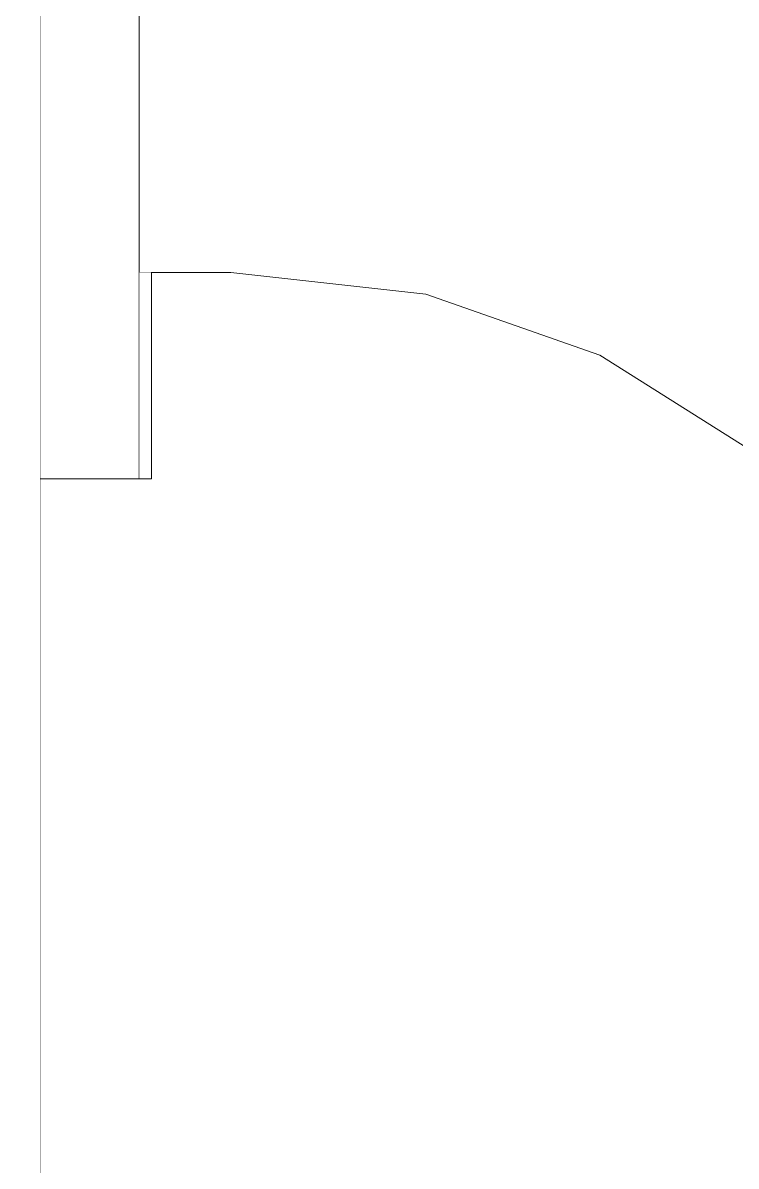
# Model space of a CAD drawing. Header units: millimetres. Extents: x -48147 to 1422273, y -494195 to 18123.
# Drawn here: x 1399479.1 to 1399513.7, y -487848.3 to -487792.9 of the extents above; entities that cross this region are included whole.
import ezdxf

# ---------------------------------------------------------------- set-up
doc = ezdxf.new("R2010")
doc.units = ezdxf.units.MM
doc.header["$MEASUREMENT"] = 0
doc.linetypes.add('Wipeout_Contour', pattern=[1000, 0, -1000])
doc.layers.add('New_A-25-M_Wall_Int', color=7, linetype='Continuous')
doc.layers.add('New_A-35-M_FFE_Sanitary', color=7, linetype='Continuous')
doc.layers.add('New_A-25-M_Wall_Int_Pen_No__1', color=7, linetype='Continuous', lineweight=13)
doc.layers.add('New_A-25-M_Wall_Int_Pen_No__107', color=7, linetype='Continuous', lineweight=15, true_color=0xa6a6a6)
doc.layers.add('New_A-35-M_FFE_Sanitary_Pen_No__74', color=7, linetype='Continuous', lineweight=20, true_color=0x606060)

# ---------------------------------------------------------------- blocks, each defined once
blk = doc.blocks.new('Section Elem_241_2', base_point=(1383917.507, -489195.031))
at = {"color": 254, "linetype": 'Wipeout_Contour', "lineweight": 0, "ltscale": 5928589.615866099}
blk.add_wipeout([(1399464.932, -489195.031), (1399479.932, -489195.031), (1399479.932, -486995.031), (1399464.932, -486995.031)], dxfattribs=at).dxf.layer = 'New_A-25-M_Wall_Int'
at = {"layer": 'New_A-25-M_Wall_Int_Pen_No__107', "linetype": 'Continuous'}
h = blk.add_hatch(dxfattribs=at)
h.set_pattern_fill('Plaster_0002', color=256, style=0, pattern_type=2)
h.set_pattern_definition([(270, (1383917.5, -489195.03), (173.205, 0), [0, -100]), (270, (1384004.11, -489245.03), (173.205, 0), [0, -100])])
h.paths.add_polyline_path([(1399464.932, -489195.031), (1399479.932, -489195.031), (1399479.932, -486995.031), (1399464.932, -486995.031)])
at = {"layer": 'New_A-25-M_Wall_Int_Pen_No__1', "linetype": 'Continuous'}
blk.add_line((1399479.932, -486995.031), (1399479.932, -489195.031), dxfattribs=at)
blk = doc.blocks.new('Section Elem_242_2', base_point=(1383917.507, -489195.031))
at = {"color": 254, "linetype": 'Wipeout_Contour', "lineweight": 0, "ltscale": 134906960.8636617}
blk.add_wipeout([(1399480.183, -488534.975), (1399479.932, -488534.975), (1399479.932, -489195.031), (1399555.116, -489195.031), (1399555.116, -489061.874), (1399536.462, -489051.324), (1399534.816, -489069.331), (1399498.816, -489069.331), (1399498.816, -488865.031), (1399708.83, -488865.031), (1399708.83, -488890.031), (1399706.042, -488890.031), (1399706.042, -488892.031), (1399708.83, -488892.031), (1399708.83, -489195.031), (1400014.759, -489195.031), (1400014.759, -487095.031), (1401015.771, -487095.031), (1401015.002, -487089.186), (1401015.002, -487078.531), (1401034.967, -487078.531), (1401034.967, -487087.876), (1401035.39, -487091.097), (1401036.379, -487093.488), (1401037.952, -487095.541), (1401040.001, -487097.117), (1401042.388, -487098.107), (1401045.604, -487098.531), (1401048.407, -487098.531), (1401048.407, -486795.031), (1401290.582, -486795.031), (1401290.582, -486595.031), (1400696.25, -486595.031), (1399587.275, -486980.132), (1399587.275, -487005.331), (1399589.47, -487010.705), (1399594.768, -487012.931), (1399656.294, -487012.931), (1399656.294, -487021.531), (1399479.932, -487021.531), (1399479.932, -487775.254), (1399485.329, -487775.254), (1399485.329, -487785.033), (1399490.891, -487785.033), (1399503.694, -487786.475), (1399516.389, -487790.917), (1399527.777, -487798.073), (1399537.287, -487807.583), (1399544.443, -487818.971), (1399548.885, -487831.666), (1399550.328, -487844.47), (1399550.328, -488345.592), (1399548.885, -488358.396), (1399544.443, -488371.091), (1399537.287, -488382.479), (1399527.777, -488391.989), (1399516.389, -488399.145), (1399503.694, -488403.587), (1399490.891, -488405.029), (1399485.329, -488405.029), (1399485.329, -488415.031), (1399479.932, -488415.031), (1399479.932, -488455.031), (1399779.962, -488455.031), (1399779.962, -488497.888), (1399764.164, -488497.888), (1399732.569, -488555.031), (1399669.379, -488612.174), (1399606.189, -488640.745), (1399593.531, -488647.888), (1399593.696, -488647.888), (1399593.696, -488649.317), (1399593.531, -488649.317), (1399593.531, -488655.031), (1399555.658, -488655.031), (1399555.658, -488647.888), (1399543, -488640.745), (1399543, -488612.174), (1399505.469, -488612.174), (1399505.467, -488619.317), (1399505.457, -488612.174), (1399505.457, -488623.378), (1399505.456, -488612.174), (1399505.44, -488612.174), (1399505.44, -488626.46), (1399505.424, -488621.799), (1399505.435, -488626.46), (1399480.22, -488626.46), (1399480.203, -488619.317), (1399480.189, -488583.602), (1399480.185, -488555.031)], dxfattribs=at).dxf.layer = 'New_A-25-M_Wall_Int'
at = {"color": 254, "linetype": 'Wipeout_Contour', "lineweight": 0, "ltscale": 32607930.76164649}
blk.add_wipeout([(1399479.932, -488375.254), (1399485.329, -488375.254), (1399485.329, -488385.033), (1399489.17, -488385.033), (1399498.618, -488383.968), (1399507.06, -488381.014), (1399514.632, -488376.256), (1399520.956, -488369.932), (1399525.714, -488362.36), (1399528.668, -488353.918), (1399529.733, -488344.469), (1399529.733, -487845.592), (1399528.668, -487836.144), (1399525.714, -487827.702), (1399520.956, -487820.13), (1399514.632, -487813.806), (1399507.06, -487809.048), (1399498.618, -487806.094), (1399489.17, -487805.029), (1399485.329, -487805.029), (1399485.329, -487815.031), (1399479.932, -487815.031)], dxfattribs=at).dxf.layer = 'New_A-25-M_Wall_Int'
blk = doc.blocks.new('Section Elem_462_2', base_point=(1383917.507, -489195.031))
at = {"color": 254, "linetype": 'Wipeout_Contour', "lineweight": 0, "ltscale": 5928324.557471993}
blk.add_wipeout([(1399502.816, -487787.704), (1399502.597, -487788.661), (1399514.818, -487792.937), (1399515.244, -487792.053)], dxfattribs=at).dxf.layer = 'New_A-35-M_FFE_Sanitary'
at = {"color": 254, "linetype": 'Wipeout_Contour', "lineweight": 0, "ltscale": 5928245.67994114}
blk.add_wipeout([(1399484.731, -487793.123), (1399489.838, -487793.123), (1399489.933, -487791.448), (1399484.731, -487791.447)], dxfattribs=at).dxf.layer = 'New_A-35-M_FFE_Sanitary'
at = {"color": 254, "linetype": 'Wipeout_Contour', "lineweight": 0, "ltscale": 5928256.226597379}
blk.add_wipeout([(1399479.932, -487815.031), (1399484.731, -487815.031), (1399484.731, -487814.142), (1399479.932, -487814.142)], dxfattribs=at).dxf.layer = 'New_A-35-M_FFE_Sanitary'
at = {"layer": 'New_A-35-M_FFE_Sanitary_Pen_No__74', "linetype": 'Continuous'}
blk.add_line((1399484.731, -487815.031), (1399479.932, -487815.031), dxfattribs=at)
at = {"color": 254, "linetype": 'Wipeout_Contour', "lineweight": 0, "ltscale": 5928324.557074405}
blk.add_wipeout([(1399502.597, -487788.661), (1399502.326, -487789.849), (1399514.29, -487794.035), (1399514.818, -487792.937)], dxfattribs=at).dxf.layer = 'New_A-35-M_FFE_Sanitary'
at = {"color": 254, "linetype": 'Wipeout_Contour', "lineweight": 0, "ltscale": 5928247.744200358}
blk.add_wipeout([(1399484.731, -487794.857), (1399489.741, -487794.857), (1399489.838, -487793.123), (1399484.731, -487793.123)], dxfattribs=at).dxf.layer = 'New_A-35-M_FFE_Sanitary'
at = {"color": 254, "linetype": 'Wipeout_Contour', "lineweight": 0, "ltscale": 5928253.938900089}
blk.add_wipeout([(1399479.932, -487814.142), (1399484.731, -487814.142), (1399484.731, -487811.556), (1399479.932, -487811.556)], dxfattribs=at).dxf.layer = 'New_A-35-M_FFE_Sanitary'
at = {"layer": 'New_A-35-M_FFE_Sanitary_Pen_No__74', "linetype": 'Continuous'}
blk.add_line((1399484.731, -487815.031), (1399484.731, -487814.142), dxfattribs=at)
at = {"color": 254, "linetype": 'Wipeout_Contour', "lineweight": 0, "ltscale": 5928324.555073176}
blk.add_wipeout([(1399502.326, -487789.849), (1399502.01, -487791.233), (1399513.674, -487795.314), (1399514.29, -487794.035)], dxfattribs=at).dxf.layer = 'New_A-35-M_FFE_Sanitary'
at = {"color": 254, "linetype": 'Wipeout_Contour', "lineweight": 0, "ltscale": 5928278.164744556}
blk.add_wipeout([(1399489.933, -487791.448), (1399489.838, -487793.123), (1399501.284, -487794.414), (1399501.66, -487792.77)], dxfattribs=at).dxf.layer = 'New_A-35-M_FFE_Sanitary'
at = {"color": 254, "linetype": 'Wipeout_Contour', "lineweight": 0, "ltscale": 5928249.846247432}
blk.add_wipeout([(1399484.731, -487796.595), (1399489.643, -487796.596), (1399489.741, -487794.857), (1399484.731, -487794.857)], dxfattribs=at).dxf.layer = 'New_A-35-M_FFE_Sanitary'
at = {"color": 254, "linetype": 'Wipeout_Contour', "lineweight": 0, "ltscale": 5928249.566766372}
blk.add_wipeout([(1399479.932, -487811.556), (1399484.731, -487811.556), (1399484.731, -487807.501), (1399479.932, -487807.501)], dxfattribs=at).dxf.layer = 'New_A-35-M_FFE_Sanitary'
at = {"layer": 'New_A-35-M_FFE_Sanitary_Pen_No__74', "linetype": 'Continuous'}
blk.add_line((1399484.731, -487814.142), (1399484.731, -487811.556), dxfattribs=at)
at = {"color": 254, "linetype": 'Wipeout_Contour', "lineweight": 0, "ltscale": 5928324.551587662}
blk.add_wipeout([(1399502.01, -487791.233), (1399501.66, -487792.77), (1399512.99, -487796.734), (1399513.674, -487795.314)], dxfattribs=at).dxf.layer = 'New_A-35-M_FFE_Sanitary'
at = {"color": 254, "linetype": 'Wipeout_Contour', "lineweight": 0, "ltscale": 5928279.487424742}
blk.add_wipeout([(1399489.838, -487793.123), (1399489.741, -487794.857), (1399500.896, -487796.114), (1399501.284, -487794.414)], dxfattribs=at).dxf.layer = 'New_A-35-M_FFE_Sanitary'
at = {"color": 254, "linetype": 'Wipeout_Contour', "lineweight": 0, "ltscale": 5928251.922182793}
blk.add_wipeout([(1399484.731, -487798.287), (1399489.548, -487798.287), (1399489.643, -487796.596), (1399484.731, -487796.595)], dxfattribs=at).dxf.layer = 'New_A-35-M_FFE_Sanitary'
at = {"color": 254, "linetype": 'Wipeout_Contour', "lineweight": 0, "ltscale": 5928324.546750987}
blk.add_wipeout([(1399501.66, -487792.77), (1399501.284, -487794.414), (1399512.258, -487798.254), (1399512.99, -487796.734)], dxfattribs=at).dxf.layer = 'New_A-35-M_FFE_Sanitary'
at = {"color": 254, "linetype": 'Wipeout_Contour', "lineweight": 0, "ltscale": 5928280.833931394}
blk.add_wipeout([(1399489.741, -487794.857), (1399489.643, -487796.596), (1399500.507, -487797.82), (1399500.896, -487796.114)], dxfattribs=at).dxf.layer = 'New_A-35-M_FFE_Sanitary'
at = {"color": 254, "linetype": 'Wipeout_Contour', "lineweight": 0, "ltscale": 5928253.908896554}
blk.add_wipeout([(1399484.731, -487799.879), (1399489.459, -487799.879), (1399489.548, -487798.287), (1399484.731, -487798.287)], dxfattribs=at).dxf.layer = 'New_A-35-M_FFE_Sanitary'
at = {"color": 254, "linetype": 'Wipeout_Contour', "lineweight": 0, "ltscale": 5928324.540702701}
blk.add_wipeout([(1399501.284, -487794.414), (1399500.896, -487796.114), (1399511.501, -487799.825), (1399512.258, -487798.254)], dxfattribs=at).dxf.layer = 'New_A-35-M_FFE_Sanitary'
at = {"color": 254, "linetype": 'Wipeout_Contour', "lineweight": 0, "ltscale": 5928372.655515804}
blk.add_wipeout([(1399513.674, -487795.314), (1399512.99, -487796.734), (1399523.154, -487803.121), (1399524.137, -487801.888)], dxfattribs=at).dxf.layer = 'New_A-35-M_FFE_Sanitary'
at = {"color": 254, "linetype": 'Wipeout_Contour', "lineweight": 0, "ltscale": 5928282.163302637}
blk.add_wipeout([(1399489.643, -487796.596), (1399489.548, -487798.287), (1399500.128, -487799.48), (1399500.507, -487797.82)], dxfattribs=at).dxf.layer = 'New_A-35-M_FFE_Sanitary'
at = {"color": 254, "linetype": 'Wipeout_Contour', "lineweight": 0, "ltscale": 5928255.745990127}
blk.add_wipeout([(1399484.731, -487801.324), (1399489.378, -487801.324), (1399489.459, -487799.879), (1399484.731, -487799.879)], dxfattribs=at).dxf.layer = 'New_A-35-M_FFE_Sanitary'
at = {"color": 254, "linetype": 'Wipeout_Contour', "lineweight": 0, "ltscale": 5928324.533582583}
blk.add_wipeout([(1399500.896, -487796.114), (1399500.507, -487797.82), (1399510.742, -487801.402), (1399511.501, -487799.825)], dxfattribs=at).dxf.layer = 'New_A-35-M_FFE_Sanitary'
at = {"color": 254, "linetype": 'Wipeout_Contour', "lineweight": 0, "ltscale": 5928371.207849829}
blk.add_wipeout([(1399512.99, -487796.734), (1399512.258, -487798.254), (1399522.102, -487804.439), (1399523.154, -487803.121)], dxfattribs=at).dxf.layer = 'New_A-35-M_FFE_Sanitary'
at = {"color": 254, "linetype": 'Wipeout_Contour', "lineweight": 0, "ltscale": 5928283.43508281}
blk.add_wipeout([(1399489.548, -487798.287), (1399489.459, -487799.879), (1399499.772, -487801.042), (1399500.128, -487799.48)], dxfattribs=at).dxf.layer = 'New_A-35-M_FFE_Sanitary'
at = {"color": 254, "linetype": 'Wipeout_Contour', "lineweight": 0, "ltscale": 5928257.377616016}
blk.add_wipeout([(1399484.731, -487802.578), (1399489.307, -487802.578), (1399489.378, -487801.324), (1399484.731, -487801.324)], dxfattribs=at).dxf.layer = 'New_A-35-M_FFE_Sanitary'
at = {"color": 254, "linetype": 'Wipeout_Contour', "lineweight": 0, "ltscale": 5928324.525526454}
blk.add_wipeout([(1399500.507, -487797.82), (1399500.128, -487799.48), (1399510.004, -487802.935), (1399510.742, -487801.402)], dxfattribs=at).dxf.layer = 'New_A-35-M_FFE_Sanitary'
at = {"color": 254, "linetype": 'Wipeout_Contour', "lineweight": 0, "ltscale": 5928369.684748518}
blk.add_wipeout([(1399512.258, -487798.254), (1399511.501, -487799.825), (1399521.015, -487805.803), (1399522.102, -487804.439)], dxfattribs=at).dxf.layer = 'New_A-35-M_FFE_Sanitary'
at = {"color": 254, "linetype": 'Wipeout_Contour', "lineweight": 0, "ltscale": 5928258.754179273}
blk.add_wipeout([(1399484.731, -487803.603), (1399489.25, -487803.603), (1399489.307, -487802.578), (1399484.731, -487802.578)], dxfattribs=at).dxf.layer = 'New_A-35-M_FFE_Sanitary'
at = {"color": 254, "linetype": 'Wipeout_Contour', "lineweight": 0, "ltscale": 5928284.610557215}
blk.add_wipeout([(1399489.459, -487799.879), (1399489.378, -487801.324), (1399499.448, -487802.46), (1399499.772, -487801.042)], dxfattribs=at).dxf.layer = 'New_A-35-M_FFE_Sanitary'
at = {"color": 254, "linetype": 'Wipeout_Contour', "lineweight": 0, "ltscale": 5928368.132452793}
blk.add_wipeout([(1399511.501, -487799.825), (1399510.742, -487801.402), (1399519.924, -487807.171), (1399521.015, -487805.803)], dxfattribs=at).dxf.layer = 'New_A-35-M_FFE_Sanitary'
at = {"color": 254, "linetype": 'Wipeout_Contour', "lineweight": 0, "ltscale": 5928259.833848251}
blk.add_wipeout([(1399484.731, -487804.367), (1399489.207, -487804.367), (1399489.25, -487803.603), (1399484.731, -487803.603)], dxfattribs=at).dxf.layer = 'New_A-35-M_FFE_Sanitary'
at = {"color": 254, "linetype": 'Wipeout_Contour', "lineweight": 0, "ltscale": 5928324.516665043}
blk.add_wipeout([(1399500.128, -487799.48), (1399499.772, -487801.042), (1399509.308, -487804.379), (1399510.004, -487802.935)], dxfattribs=at).dxf.layer = 'New_A-35-M_FFE_Sanitary'
at = {"color": 254, "linetype": 'Wipeout_Contour', "lineweight": 0, "ltscale": 5928285.653934508}
blk.add_wipeout([(1399489.378, -487801.324), (1399489.307, -487802.578), (1399499.167, -487803.69), (1399499.448, -487802.46)], dxfattribs=at).dxf.layer = 'New_A-35-M_FFE_Sanitary'
at = {"color": 254, "linetype": 'Wipeout_Contour', "lineweight": 0, "ltscale": 5928260.583828654}
blk.add_wipeout([(1399484.731, -487804.847), (1399489.18, -487804.847), (1399489.207, -487804.367), (1399484.731, -487804.367)], dxfattribs=at).dxf.layer = 'New_A-35-M_FFE_Sanitary'
at = {"color": 254, "linetype": 'Wipeout_Contour', "lineweight": 0, "ltscale": 5928324.507126809}
blk.add_wipeout([(1399499.772, -487801.042), (1399499.448, -487802.46), (1399508.677, -487805.689), (1399509.308, -487804.379)], dxfattribs=at).dxf.layer = 'New_A-35-M_FFE_Sanitary'
at = {"color": 254, "linetype": 'Wipeout_Contour', "lineweight": 0, "ltscale": 5928366.598053031}
blk.add_wipeout([(1399510.742, -487801.402), (1399510.004, -487802.935), (1399518.862, -487808.502), (1399519.924, -487807.171)], dxfattribs=at).dxf.layer = 'New_A-35-M_FFE_Sanitary'
at = {"color": 254, "linetype": 'Wipeout_Contour', "lineweight": 0, "ltscale": 5928260.981372201}
blk.add_wipeout([(1399484.731, -487805.029), (1399489.17, -487805.029), (1399489.18, -487804.847), (1399484.731, -487804.847)], dxfattribs=at).dxf.layer = 'New_A-35-M_FFE_Sanitary'
at = {"color": 254, "linetype": 'Wipeout_Contour', "lineweight": 0, "ltscale": 5928243.498707913}
blk.add_wipeout([(1399479.932, -487807.501), (1399484.731, -487807.501), (1399484.731, -487802.338), (1399479.932, -487802.338)], dxfattribs=at).dxf.layer = 'New_A-35-M_FFE_Sanitary'
at = {"color": 254, "linetype": 'Wipeout_Contour', "lineweight": 0, "ltscale": 5928286.533438995}
blk.add_wipeout([(1399489.307, -487802.578), (1399489.25, -487803.603), (1399498.938, -487804.695), (1399499.167, -487803.69)], dxfattribs=at).dxf.layer = 'New_A-35-M_FFE_Sanitary'
at = {"color": 254, "linetype": 'Wipeout_Contour', "lineweight": 0, "ltscale": 5928365.12805952}
blk.add_wipeout([(1399510.004, -487802.935), (1399509.308, -487804.379), (1399517.863, -487809.755), (1399518.862, -487808.502)], dxfattribs=at).dxf.layer = 'New_A-35-M_FFE_Sanitary'
at = {"layer": 'New_A-35-M_FFE_Sanitary_Pen_No__74', "linetype": 'Continuous'}
blk.add_line((1399484.731, -487811.556), (1399484.731, -487807.501), dxfattribs=at)
at = {"color": 254, "linetype": 'Wipeout_Contour', "lineweight": 0, "ltscale": 5928236.273989841}
blk.add_wipeout([(1399479.932, -487802.338), (1399484.731, -487802.338), (1399484.731, -487796.526), (1399479.932, -487796.526)], dxfattribs=at).dxf.layer = 'New_A-35-M_FFE_Sanitary'
at = {"color": 254, "linetype": 'Wipeout_Contour', "lineweight": 0, "ltscale": 5928287.22227613}
blk.add_wipeout([(1399489.25, -487803.603), (1399489.207, -487804.367), (1399498.767, -487805.444), (1399498.938, -487804.695)], dxfattribs=at).dxf.layer = 'New_A-35-M_FFE_Sanitary'
at = {"layer": 'New_A-35-M_FFE_Sanitary_Pen_No__74', "linetype": 'Continuous'}
blk.add_line((1399484.731, -487807.501), (1399484.731, -487802.338), dxfattribs=at)
at = {"color": 254, "linetype": 'Wipeout_Contour', "lineweight": 0, "ltscale": 5928228.534559822}
blk.add_wipeout([(1399479.932, -487796.526), (1399484.731, -487796.526), (1399484.731, -487790.581), (1399479.932, -487790.581)], dxfattribs=at).dxf.layer = 'New_A-35-M_FFE_Sanitary'
at = {"color": 254, "linetype": 'Wipeout_Contour', "lineweight": 0, "ltscale": 5928324.497045111}
blk.add_wipeout([(1399499.448, -487802.46), (1399499.167, -487803.69), (1399508.13, -487806.826), (1399508.677, -487805.689)], dxfattribs=at).dxf.layer = 'New_A-35-M_FFE_Sanitary'
at = {"color": 254, "linetype": 'Wipeout_Contour', "lineweight": 0, "ltscale": 5928287.699435076}
blk.add_wipeout([(1399489.207, -487804.367), (1399489.18, -487804.847), (1399498.659, -487805.915), (1399498.767, -487805.444)], dxfattribs=at).dxf.layer = 'New_A-35-M_FFE_Sanitary'
at = {"layer": 'New_A-35-M_FFE_Sanitary_Pen_No__74', "linetype": 'Continuous'}
for p, q in [((1399484.731, -487796.526), (1399484.731, -487790.581)), ((1399484.731, -487802.338), (1399484.731, -487796.526))]:
    blk.add_line(p, q, dxfattribs=at)
at = {"color": 254, "linetype": 'Wipeout_Contour', "lineweight": 0, "ltscale": 5928324.486569333}
blk.add_wipeout([(1399499.167, -487803.69), (1399498.938, -487804.695), (1399507.683, -487807.755), (1399508.13, -487806.826)], dxfattribs=at).dxf.layer = 'New_A-35-M_FFE_Sanitary'
at = {"color": 254, "linetype": 'Wipeout_Contour', "lineweight": 0, "ltscale": 5928363.766994391}
blk.add_wipeout([(1399509.308, -487804.379), (1399508.677, -487805.689), (1399516.957, -487810.891), (1399517.863, -487809.755)], dxfattribs=at).dxf.layer = 'New_A-35-M_FFE_Sanitary'
at = {"color": 254, "linetype": 'Wipeout_Contour', "lineweight": 0, "ltscale": 5928287.950288958}
blk.add_wipeout([(1399489.18, -487804.847), (1399489.17, -487805.029), (1399498.618, -487806.094), (1399498.659, -487805.915)], dxfattribs=at).dxf.layer = 'New_A-35-M_FFE_Sanitary'
at = {"layer": 'New_A-35-M_FFE_Sanitary_Pen_No__74', "linetype": 'Continuous'}
blk.add_line((1399484.731, -487805.029), (1399489.17, -487805.029), dxfattribs=at)
at = {"color": 254, "linetype": 'Wipeout_Contour', "lineweight": 0, "ltscale": 5928324.475878153}
blk.add_wipeout([(1399498.938, -487804.695), (1399498.767, -487805.444), (1399507.349, -487808.447), (1399507.683, -487807.755)], dxfattribs=at).dxf.layer = 'New_A-35-M_FFE_Sanitary'
at = {"color": 254, "linetype": 'Wipeout_Contour', "lineweight": 0, "ltscale": 5928362.55604897}
blk.add_wipeout([(1399508.677, -487805.689), (1399508.13, -487806.826), (1399516.17, -487811.878), (1399516.957, -487810.891)], dxfattribs=at).dxf.layer = 'New_A-35-M_FFE_Sanitary'
at = {"color": 254, "linetype": 'Wipeout_Contour', "lineweight": 0, "ltscale": 5928324.465191939}
blk.add_wipeout([(1399498.767, -487805.444), (1399498.659, -487805.915), (1399507.139, -487808.883), (1399507.349, -487808.447)], dxfattribs=at).dxf.layer = 'New_A-35-M_FFE_Sanitary'
at = {"color": 254, "linetype": 'Wipeout_Contour', "lineweight": 0, "ltscale": 5928361.531848269}
blk.add_wipeout([(1399508.13, -487806.826), (1399507.683, -487807.755), (1399515.527, -487812.684), (1399516.17, -487811.878)], dxfattribs=at).dxf.layer = 'New_A-35-M_FFE_Sanitary'
at = {"color": 254, "linetype": 'Wipeout_Contour', "lineweight": 0, "ltscale": 5928324.454780668}
blk.add_wipeout([(1399498.659, -487805.915), (1399498.618, -487806.094), (1399507.06, -487809.048), (1399507.139, -487808.883)], dxfattribs=at).dxf.layer = 'New_A-35-M_FFE_Sanitary'
at = {"layer": 'New_A-35-M_FFE_Sanitary_Pen_No__74', "linetype": 'Continuous'}
blk.add_line((1399489.17, -487805.029), (1399498.618, -487806.094), dxfattribs=at)
at = {"color": 254, "linetype": 'Wipeout_Contour', "lineweight": 0, "ltscale": 5928360.725360129}
blk.add_wipeout([(1399507.683, -487807.755), (1399507.349, -487808.447), (1399515.048, -487813.285), (1399515.527, -487812.684)], dxfattribs=at).dxf.layer = 'New_A-35-M_FFE_Sanitary'
at = {"color": 254, "linetype": 'Wipeout_Contour', "lineweight": 0, "ltscale": 5928360.160980494}
blk.add_wipeout([(1399507.349, -487808.447), (1399507.139, -487808.883), (1399514.747, -487813.663), (1399515.048, -487813.285)], dxfattribs=at).dxf.layer = 'New_A-35-M_FFE_Sanitary'
at = {"color": 254, "linetype": 'Wipeout_Contour', "lineweight": 0, "ltscale": 5928359.8558186}
blk.add_wipeout([(1399507.139, -487808.883), (1399507.06, -487809.048), (1399514.632, -487813.806), (1399514.747, -487813.663)], dxfattribs=at).dxf.layer = 'New_A-35-M_FFE_Sanitary'
at = {"layer": 'New_A-35-M_FFE_Sanitary_Pen_No__74', "linetype": 'Continuous'}
for p, q in [((1399498.618, -487806.094), (1399507.06, -487809.048)), ((1399507.06, -487809.048), (1399514.632, -487813.806))]:
    blk.add_line(p, q, dxfattribs=at)
blk = doc.blocks.new('Section Elem_539_2', base_point=(1383917.507, -489195.031))
at = {"color": 254, "linetype": 'Wipeout_Contour', "lineweight": 0, "ltscale": 5928266.419260412}
blk.add_wipeout([(1399484.731, -487814.142), (1399484.731, -487815.031), (1399485.329, -487815.031), (1399485.329, -487814.142)], dxfattribs=at).dxf.layer = 'New_A-35-M_FFE_Sanitary'
at = {"layer": 'New_A-35-M_FFE_Sanitary_Pen_No__74', "linetype": 'Continuous'}
blk.add_line((1399485.329, -487815.031), (1399484.731, -487815.031), dxfattribs=at)
at = {"color": 254, "linetype": 'Wipeout_Contour', "lineweight": 0, "ltscale": 5928264.13156049}
blk.add_wipeout([(1399484.731, -487811.556), (1399484.731, -487814.142), (1399485.329, -487814.142), (1399485.329, -487811.556)], dxfattribs=at).dxf.layer = 'New_A-35-M_FFE_Sanitary'
at = {"layer": 'New_A-35-M_FFE_Sanitary_Pen_No__74', "linetype": 'Continuous'}
blk.add_line((1399485.329, -487815.031), (1399485.329, -487814.142), dxfattribs=at)
at = {"color": 254, "linetype": 'Wipeout_Contour', "lineweight": 0, "ltscale": 5928259.759453525}
blk.add_wipeout([(1399484.731, -487807.501), (1399484.731, -487811.556), (1399485.329, -487811.556), (1399485.329, -487807.501)], dxfattribs=at).dxf.layer = 'New_A-35-M_FFE_Sanitary'
at = {"layer": 'New_A-35-M_FFE_Sanitary_Pen_No__74', "linetype": 'Continuous'}
blk.add_line((1399485.329, -487814.142), (1399485.329, -487811.556), dxfattribs=at)
at = {"color": 254, "linetype": 'Wipeout_Contour', "lineweight": 0, "ltscale": 5928255.463306598}
blk.add_wipeout([(1399484.731, -487807.501), (1399485.329, -487807.501), (1399485.329, -487805.029), (1399484.731, -487805.029)], dxfattribs=at).dxf.layer = 'New_A-35-M_FFE_Sanitary'
at = {"layer": 'New_A-35-M_FFE_Sanitary_Pen_No__74', "linetype": 'Continuous'}
for p, q in [((1399485.329, -487807.501), (1399485.329, -487805.029)), ((1399485.329, -487811.556), (1399485.329, -487807.501))]:
    blk.add_line(p, q, dxfattribs=at)

msp = doc.modelspace()

# ---------------------------------------------------------------- block references
at = {"layer": 'New_A-25-M_Wall_Int'}
msp.add_blockref('Section Elem_241_2', (1383917.507, -489195.031), dxfattribs=at)

# ---------------------------------------------------------------- next in the draw order: block references
msp.add_blockref('Section Elem_242_2', (1383917.507, -489195.031), dxfattribs=at)

# ---------------------------------------------------------------- next in the draw order: block references
at = {"layer": 'New_A-35-M_FFE_Sanitary'}
msp.add_blockref('Section Elem_462_2', (1383917.507, -489195.031), dxfattribs=at)

# ---------------------------------------------------------------- next in the draw order: block references
msp.add_blockref('Section Elem_539_2', (1383917.507, -489195.031), dxfattribs=at)

doc.saveas('drawing.dxf')
